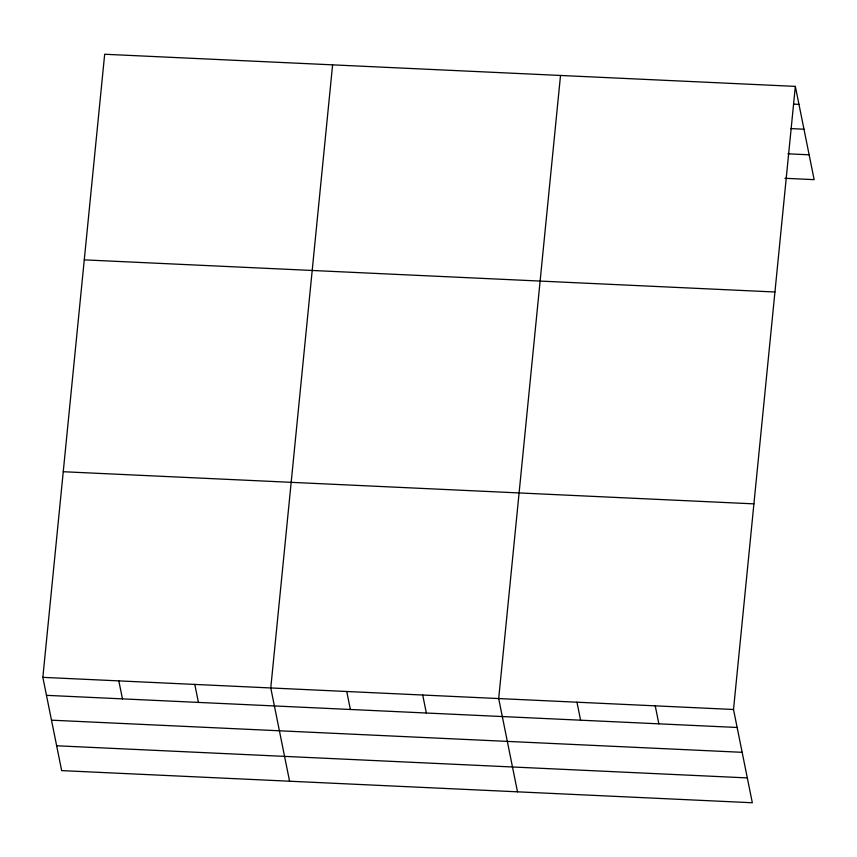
<?xml version="1.0" encoding="UTF-8"?>
<svg xmlns="http://www.w3.org/2000/svg" width="857" height="857" viewBox="0 0 857 857"><rect width="100%" height="100%" fill="white"/><g stroke="black" fill="none" stroke-linecap="round" stroke-linejoin="round"><path stroke-width="1.29" d="M795.339 86.386L733.517 709.489L752.328 802.752L61.661 770.614L42.85 677.351L104.672 54.248L795.339 86.386L814.15 179.649L784.958 178.288M332.602 64.853L270.769 687.957L289.58 781.22M560.521 75.459L498.688 698.562L517.499 791.825M793.668 104.115L798.97 104.361M790.711 128.593L803.984 129.203M787.915 153.821L809.137 154.806M84.275 259.864L774.942 292.001M63.257 471.725L753.924 503.862M42.85 677.351L733.517 709.489M46.471 695.338L737.138 727.475M51.484 720.18L742.151 752.317M56.648 745.772L747.315 777.91M655.241 705.847L658.872 723.833M576.965 702.204L580.596 720.191M422.715 695.027L426.347 713.013M346.742 691.492L350.374 709.478M194.796 684.422L198.428 702.408M118.823 680.887L122.455 698.873"/></g></svg>
